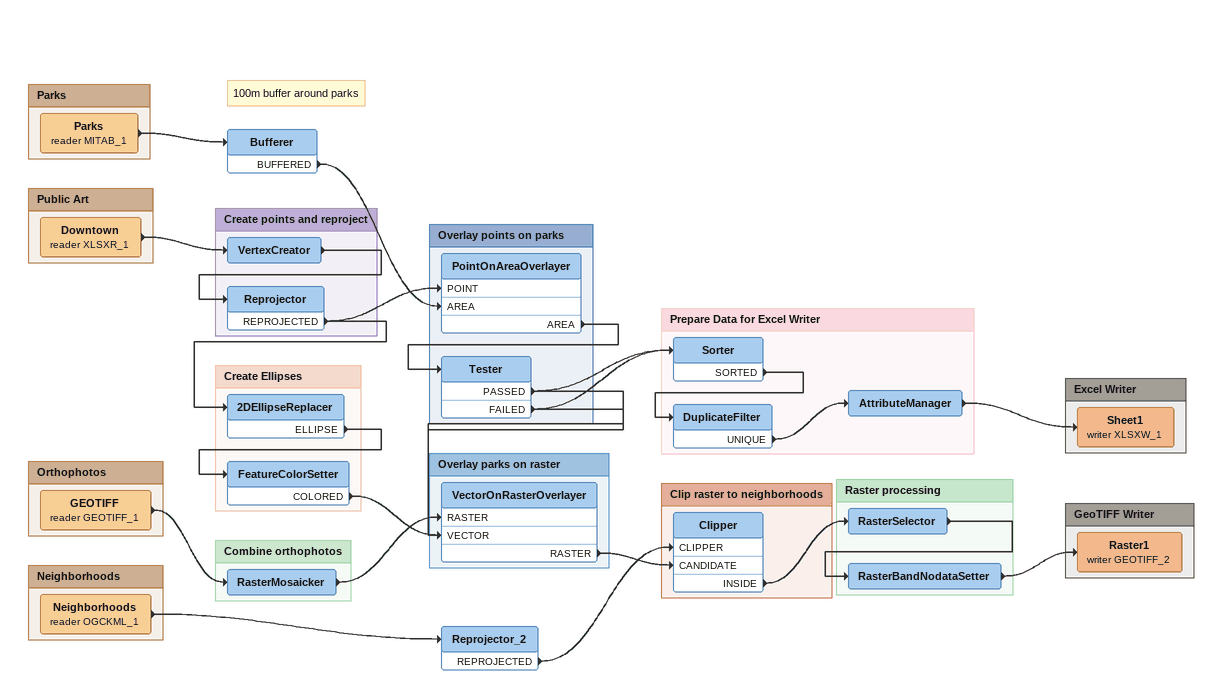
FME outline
Note: 100m buffer around parks
Bufferer
    BUFFERED -> PointOnAreaOverlayer [AREA]
Reprojector_2
    REPROJECTED -> Clipper [CLIPPER]

Bookmark: Parks
Parks (reader MITAB_1)
    -> Bufferer

Bookmark: Public Art
Downtown (reader XLSXR_1)
    -> VertexCreator

Bookmark: Create points and reproject
VertexCreator
    -> Reprojector
Reprojector
    REPROJECTED -> 2DEllipseReplacer
    REPROJECTED -> PointOnAreaOverlayer [POINT]

Bookmark: Overlay points on parks
PointOnAreaOverlayer
    AREA -> Tester
Tester
    PASSED -> VectorOnRasterOverlayer [VECTOR]
    PASSED -> Sorter
    FAILED -> Sorter
    FAILED -> VectorOnRasterOverlayer [VECTOR]

Bookmark: Prepare Data for Excel Writer
Sorter
    SORTED -> DuplicateFilter
DuplicateFilter
    UNIQUE -> AttributeManager
AttributeManager
    -> Sheet1 (writer XLSXW_1)

Bookmark: Excel Writer
Sheet1 (writer XLSXW_1)

Bookmark: Create Ellipses
2DEllipseReplacer
    ELLIPSE -> FeatureColorSetter
FeatureColorSetter
    COLORED -> VectorOnRasterOverlayer [VECTOR]

Bookmark: Orthophotos
GEOTIFF (reader GEOTIFF_1)
    -> RasterMosaicker

Bookmark: Combine orthophotos
RasterMosaicker
    -> VectorOnRasterOverlayer [RASTER]

Bookmark: Overlay parks on raster
VectorOnRasterOverlayer
    RASTER -> Clipper [CANDIDATE]

Bookmark: Neighborhoods
Neighborhoods (reader OGCKML_1)
    -> Reprojector_2

Bookmark: Clip raster to neighborhoods
Clipper
    INSIDE -> RasterSelector

Bookmark: Raster processing
RasterSelector
    -> RasterBandNodataSetter
RasterBandNodataSetter
    -> Raster1 (writer GEOTIFF_2)

Bookmark: GeoTIFF Writer
Raster1 (writer GEOTIFF_2)
